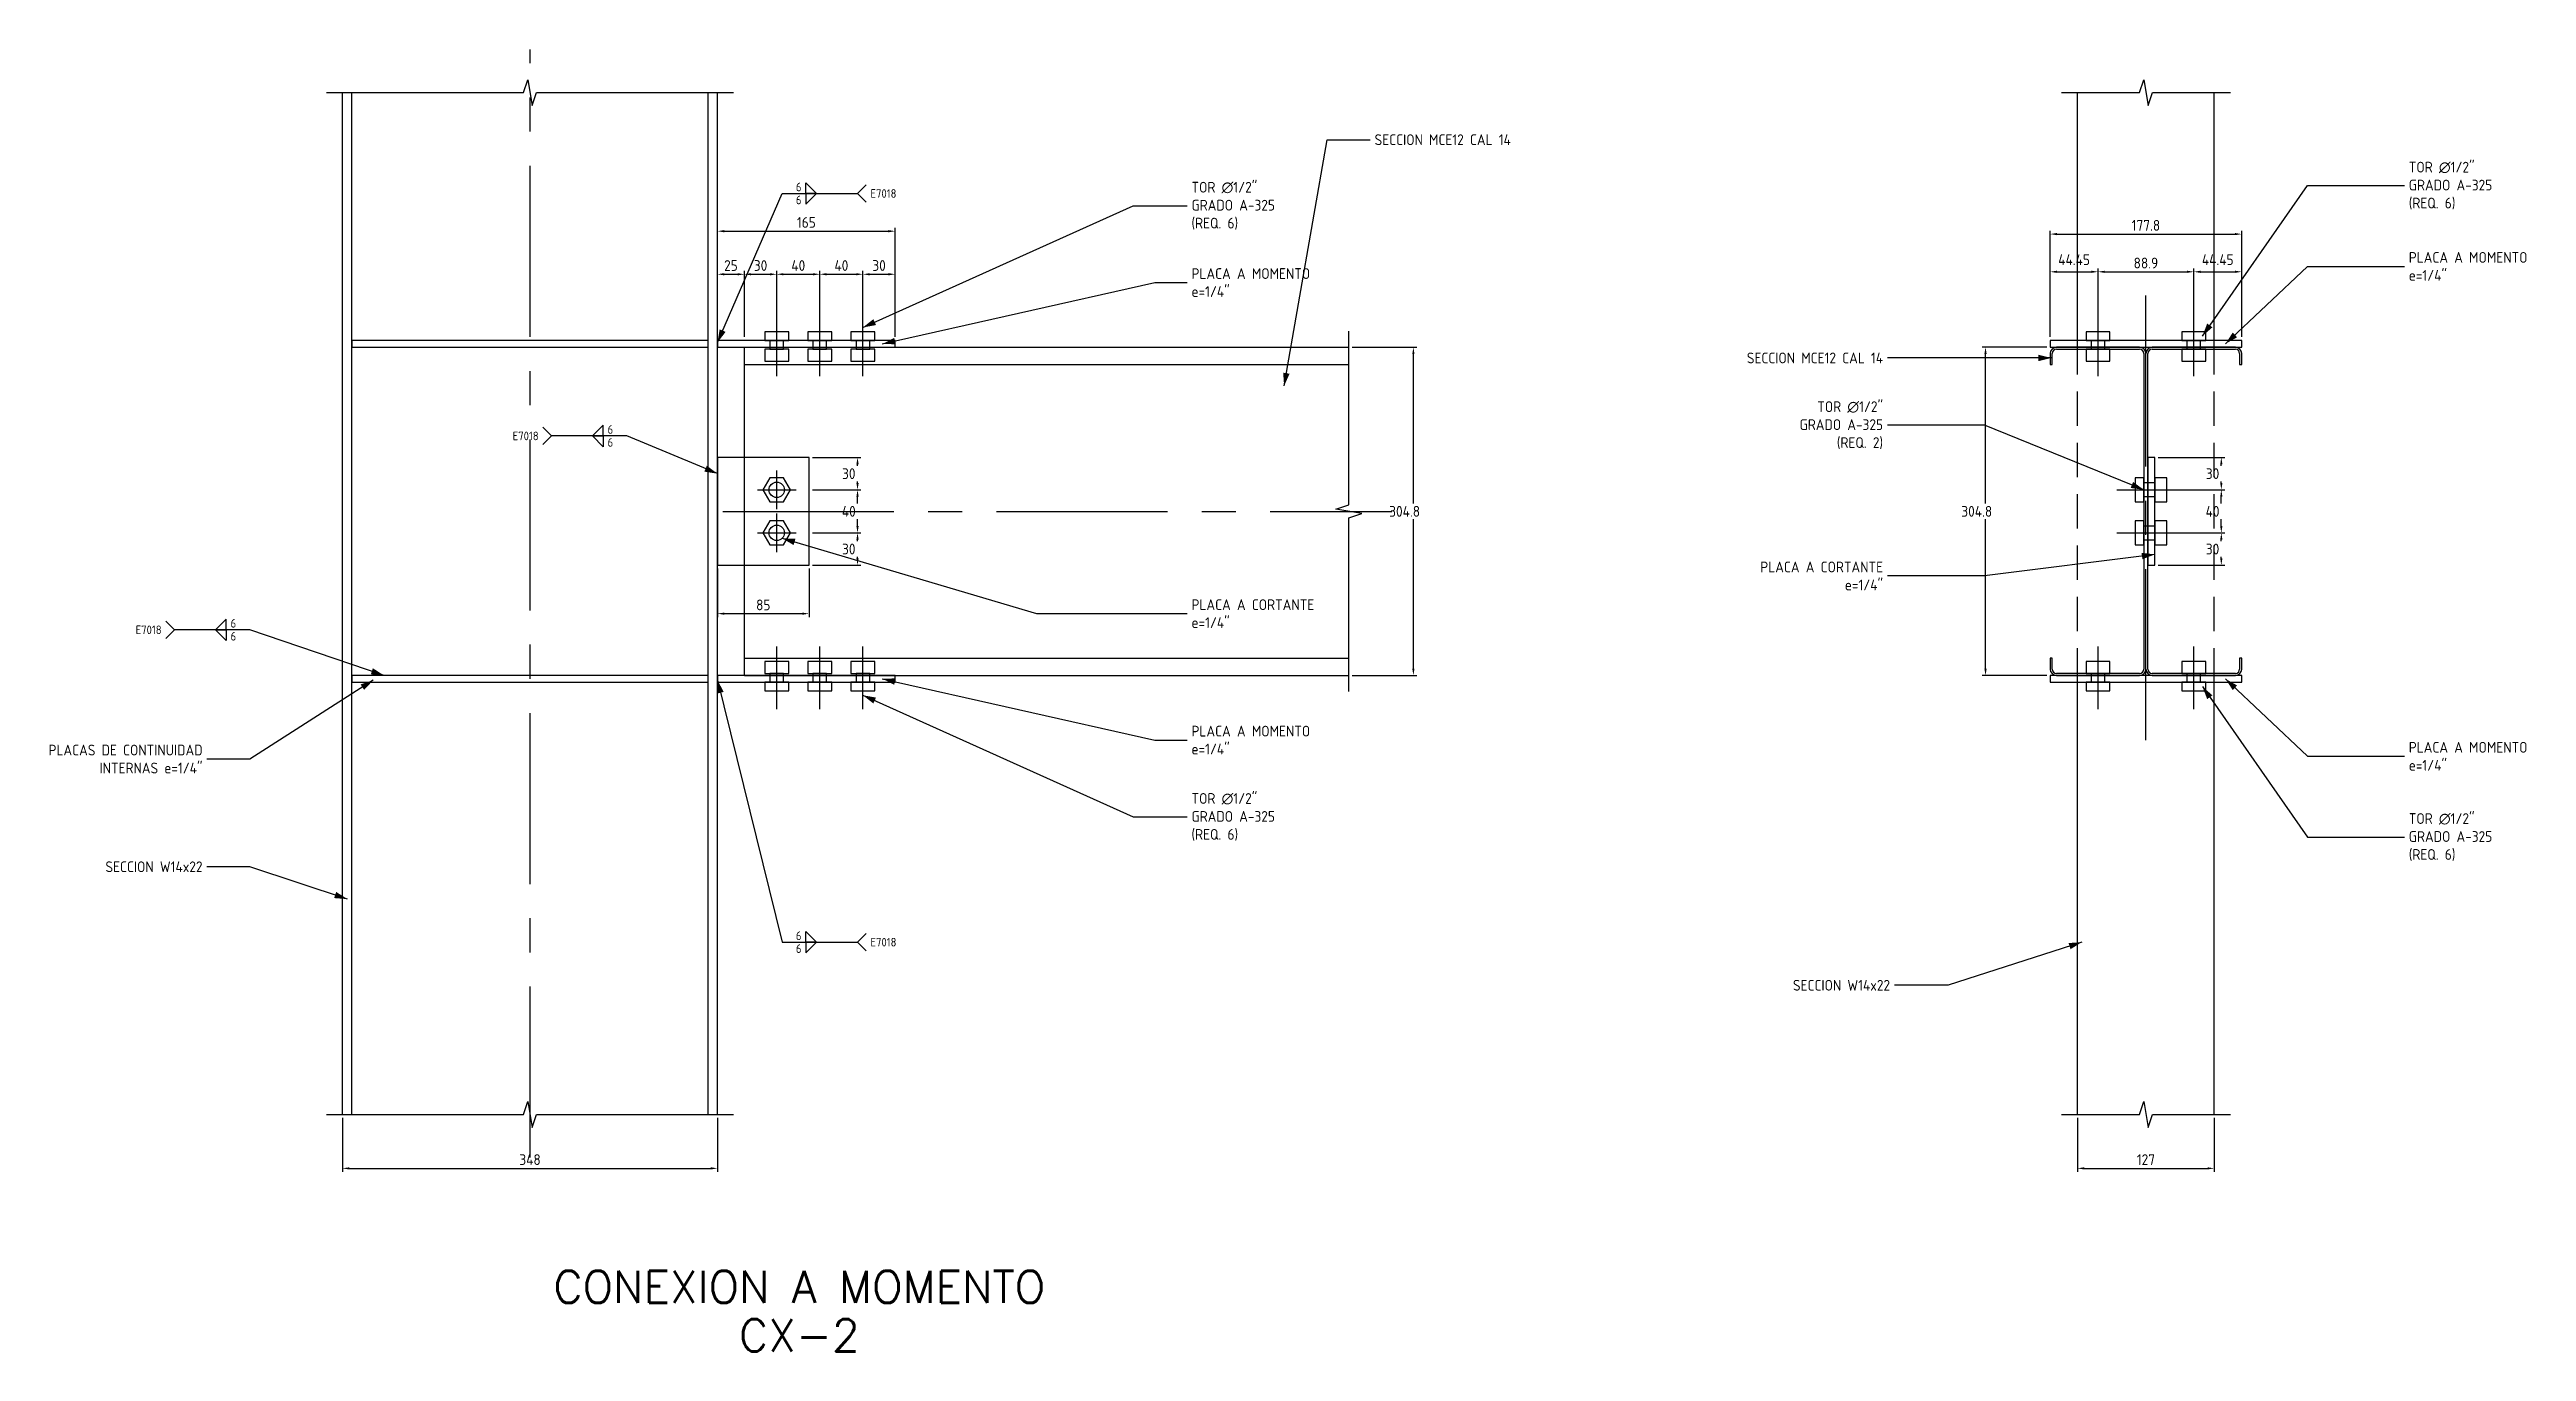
# Model space of a CAD drawing. Header units: millimetres. Extents: x -446 to 1853, y -780 to 429.
import ezdxf

# ---------------------------------------------------------------- set-up
doc = ezdxf.new("R2010")
doc.units = ezdxf.units.MM
doc.header["$LTSCALE"] = 5
doc.linetypes.add('CENTER', pattern=[50.8, 31.75, -6.35, 6.35, -6.35])
doc.linetypes.add('HIDDEN', pattern=[9.525, 6.35, -3.175])
doc.layers.add('TRAZO-01', color=8, linetype='Continuous')
doc.layers.add('TRAZOS-01', color=8, linetype='Continuous')
doc.styles.add('ISO Proportional', font='isocp.shx')
doc.styles.add('X200-000', font='simplex.shx')
doc.dimstyles.new('STD 05', dxfattribs={"dimscale": 5, "dimtxt": 2, "dimasz": 1.25, "dimexe": 0.625, "dimexo": 0.625, "dimtad": 1, "dimtih": 1, "dimtoh": 1, "dimzin": 12, "dimdsep": 46, "dimtxsty": 'ISO Proportional', "dimcen": 2.5, "dimclrt": 2, "dimazin": 3, "dimtfac": 1, "dimtmove": 0, "dimatfit": 1})

msp = doc.modelspace()

# ---------------------------------------------------------------- linework, layer by layer
at = {"layer": 'TRAZOS-01', "color": 1, "linetype": 'CENTER'}
for p, q in [((0, -600), (0, 428.75)), ((1500, -212.4), (1500, 212.4)), ((229, 125.5), (229, 183.75)), ((269, 125.5), (269, 183.75)), ((309, 125.5), (309, 183.75)), ((1455.55, 125.5), (1455.55, 183.75)), ((1544.45, 125.5), (1544.45, 183.75)), ((229, 2), (229, 38)), ((179, 0), (800, 0)), ((211, 20), (247, 20)), ((1473.1, 20), (1533.25, 20)), ((211, -20), (247, -20)), ((229, -38), (229, -2)), ((1473.1, -20), (1533.25, -20)), ((229, -183.75), (229, -125.5)), ((269, -183.75), (269, -125.5)), ((309, -183.75), (309, -125.5)), ((1455.55, -183.75), (1455.55, -125.5)), ((1544.45, -183.75), (1544.45, -125.5))]:
    msp.add_line(p, q, dxfattribs=at)
at = {"layer": 'TRAZOS-01', "color": 7}
for p, q in [((-174, -560), (-174, 388.75)), ((-165.5, -560), (-165.5, 388.75)), ((165.5, -560), (165.5, 388.75)), ((174, -560), (174, 388.75)), ((1436.5, 158.75), (1436.5, 388.75)), ((1563.5, 158.75), (1563.5, 388.75)), ((1436.5, -560), (1436.5, -158.75)), ((1563.5, -560), (1563.5, -158.75))]:
    msp.add_line(p, q, dxfattribs=at)
at = {"layer": 'TRAZOS-01', "color": 2}
for p, q in [((700, 116.4), (740, 345)), ((740, 345), (780, 345)), ((304, 295.1), (312, 303.1)), ((1552.45, 162.75), (1650, 302.4)), ((1650, 302.4), (1740, 302.4)), ((174, 156.75), (234, 295.1)), ((234, 295.1), (304, 295.1)), ((304, 295.1), (312, 287.1)), ((309, 170.75), (560, 283.75)), ((560, 283.75), (610, 283.75)), ((327, 155.4), (580, 212.4)), ((580, 212.4), (610, 212.4)), ((1573.9, 155.575), (1650, 227.4)), ((1650, 227.4), (1740, 227.4)), ((1350, 142.4), (1260, 142.4)), ((1412.1, 142.4), (1350, 142.4)), ((20, 70), (12, 78)), ((20, 70), (12, 62)), ((90, 70), (20, 70)), ((174, 35), (90, 70)), ((1350, 80), (1260, 80)), ((1498.1, 20), (1350, 80)), ((234, -25), (470, -95)), ((1508.25, -40), (1350, -60)), ((1350, -60), (1260, -60)), ((-330, -110), (-338, -102)), ((-330, -110), (-338, -118)), ((-260, -110), (-330, -110)), ((-135.5, -152.4), (-260, -110)), ((470, -95), (610, -95)), ((-145.5, -156.75), (-260, -230)), ((174, -156.75), (234, -400)), ((327, -155.4), (580, -212.4)), ((1573.9, -155.575), (1650, -227.4)), ((309, -170.75), (560, -283.75)), ((1552.45, -162.75), (1650, -302.4)), ((580, -212.4), (610, -212.4)), ((1650, -227.4), (1740, -227.4)), ((-260, -230), (-300, -230)), ((560, -283.75), (610, -283.75)), ((1650, -302.4), (1740, -302.4)), ((-260, -330), (-300, -330)), ((-169.5, -360), (-260, -330)), ((234, -400), (304, -400)), ((304, -400), (312, -392)), ((304, -400), (312, -408)), ((1440.5, -400), (1316.5, -440)), ((1316.5, -440), (1266.5, -440))]:
    msp.add_line(p, q, dxfattribs=at)
at = {"layer": 'TRAZOS-01', "color": 4}
for p, q in [((199, 152.4), (760, 152.4)), ((199, -152.4), (199, 152.4)), ((1411.1, 146.503), (1411.1, 136.4)), ((1412.997, 136.4), (1412.997, 146.503)), ((1494.103, 152.4), (1416.997, 152.4)), ((1416.997, 150.503), (1494.103, 150.503)), ((1498.103, 146.503), (1498.103, -146.503)), ((1501.897, -146.503), (1501.897, 146.503)), ((1583.003, 152.4), (1505.897, 152.4)), ((1505.897, 150.503), (1583.003, 150.503)), ((1587.003, 146.503), (1587.003, 136.4)), ((1588.9, 136.4), (1588.9, 146.503)), ((199, 136.4), (760, 136.4)), ((1411.1, 136.4), (1412.997, 136.4)), ((1587.003, 136.4), (1588.9, 136.4)), ((199, -136.4), (760, -136.4)), ((1412.997, -136.4), (1411.1, -136.4)), ((1411.1, -136.4), (1411.1, -146.503)), ((1412.997, -146.503), (1412.997, -136.4)), ((1588.9, -136.4), (1587.003, -136.4)), ((1587.003, -136.4), (1587.003, -146.503)), ((1588.9, -146.503), (1588.9, -136.4)), ((199, -152.4), (760, -152.4)), ((1494.103, -150.503), (1416.997, -150.503)), ((1416.997, -152.4), (1494.103, -152.4)), ((1583.003, -150.503), (1505.897, -150.503)), ((1505.897, -152.4), (1583.003, -152.4))]:
    msp.add_line(p, q, dxfattribs=at)
at = {"layer": 'TRAZOS-01', "color": 7, "linetype": 'HIDDEN'}
for p, q in [((1436.5, -158.75), (1436.5, 158.75)), ((1563.5, -158.75), (1563.5, 158.75))]:
    msp.add_line(p, q, dxfattribs=at)
at = {"layer": 'TRAZOS-01'}
for points in [[(-189, 388.75), (-6, 388.75), (-2, 400.75), (2, 376.75), (6, 388.75), (189, 388.75)], [(1421.5, 388.75), (1494, 388.75), (1498, 400.75), (1502, 376.75), (1506, 388.75), (1578.5, 388.75)], [(760, -167.4), (760, -6), (772, -2), (748, 2), (760, 6), (760, 167.4)], [(-189, -560), (-6, -560), (-2, -548), (2, -572), (6, -560), (189, -560)], [(1421.5, -560), (1494, -560), (1498, -548), (1502, -572), (1506, -560), (1578.5, -560)]]:
    msp.add_lwpolyline(points, dxfattribs=at)
at = {"layer": 'TRAZOS-01', "color": 2}
for points in [[(256, 295.1), (256, 305.1), (266, 295.1)], [(256, 295.1), (256, 285.1), (266, 295.1)], [(68, 70), (68, 80), (58, 70)], [(68, 70), (68, 60), (58, 70)], [(-282, -110), (-282, -100), (-292, -110)], [(-282, -110), (-282, -120), (-292, -110)], [(256, -400), (256, -390), (266, -400)], [(256, -400), (256, -410), (266, -400)]]:
    msp.add_lwpolyline(points, close=True, dxfattribs=at)
at = {"layer": 'TRAZOS-01', "color": 3}
for points in [[(217.9, 158.75), (240.1, 158.75), (240.1, 166.75), (217.9, 166.75)], [(257.9, 158.75), (280.1, 158.75), (280.1, 166.75), (257.9, 166.75)], [(297.9, 158.75), (320.1, 158.75), (320.1, 166.75), (297.9, 166.75)], [(1444.45, 158.75), (1466.65, 158.75), (1466.65, 166.75), (1444.45, 166.75)], [(1533.35, 158.75), (1555.55, 158.75), (1555.55, 166.75), (1533.35, 166.75)], [(217.9, 139.4), (240.1, 139.4), (240.1, 150.5), (217.9, 150.5)], [(222.65, 150.5), (235.35, 150.5), (235.35, 158.75), (222.65, 158.75)], [(257.9, 139.4), (280.1, 139.4), (280.1, 150.5), (257.9, 150.5)], [(262.65, 150.5), (275.35, 150.5), (275.35, 158.75), (262.65, 158.75)], [(297.9, 139.4), (320.1, 139.4), (320.1, 150.5), (297.9, 150.5)], [(302.65, 150.5), (315.35, 150.5), (315.35, 158.75), (302.65, 158.75)], [(1444.45, 139.4), (1466.65, 139.4), (1466.65, 150.5), (1444.45, 150.5)], [(1449.2, 150.5), (1461.9, 150.5), (1461.9, 158.75), (1449.2, 158.75)], [(1533.35, 139.4), (1555.55, 139.4), (1555.55, 150.5), (1533.35, 150.5)], [(1538.1, 150.5), (1550.8, 150.5), (1550.8, 158.75), (1538.1, 158.75)], [(241.817, 20), (235.409, 31.1), (222.591, 31.1), (216.183, 20), (222.591, 8.9), (235.409, 8.9)], [(1490.1, 8.9), (1498.1, 8.9), (1498.1, 31.1), (1490.1, 31.1)], [(1498.1, 13.65), (1508.25, 13.65), (1508.25, 26.35), (1498.1, 26.35)], [(1508.25, 8.9), (1519.35, 8.9), (1519.35, 31.1), (1508.25, 31.1)], [(241.817, -20), (235.409, -8.9), (222.591, -8.9), (216.183, -20), (222.591, -31.1), (235.409, -31.1)], [(1490.1, -31.1), (1498.1, -31.1), (1498.1, -8.9), (1490.1, -8.9)], [(1498.1, -26.35), (1508.25, -26.35), (1508.25, -13.65), (1498.1, -13.65)], [(1508.25, -31.1), (1519.35, -31.1), (1519.35, -8.9), (1508.25, -8.9)], [(217.9, -150.5), (240.1, -150.5), (240.1, -139.4), (217.9, -139.4)], [(217.9, -166.75), (240.1, -166.75), (240.1, -158.75), (217.9, -158.75)], [(222.65, -158.75), (235.35, -158.75), (235.35, -150.5), (222.65, -150.5)], [(257.9, -150.5), (280.1, -150.5), (280.1, -139.4), (257.9, -139.4)], [(257.9, -166.75), (280.1, -166.75), (280.1, -158.75), (257.9, -158.75)], [(262.65, -158.75), (275.35, -158.75), (275.35, -150.5), (262.65, -150.5)], [(297.9, -150.5), (320.1, -150.5), (320.1, -139.4), (297.9, -139.4)], [(297.9, -166.75), (320.1, -166.75), (320.1, -158.75), (297.9, -158.75)], [(302.65, -158.75), (315.35, -158.75), (315.35, -150.5), (302.65, -150.5)], [(1444.45, -150.5), (1466.65, -150.5), (1466.65, -139.4), (1444.45, -139.4)], [(1444.45, -166.75), (1466.65, -166.75), (1466.65, -158.75), (1444.45, -158.75)], [(1449.2, -158.75), (1461.9, -158.75), (1461.9, -150.5), (1449.2, -150.5)], [(1533.35, -150.5), (1555.55, -150.5), (1555.55, -139.4), (1533.35, -139.4)], [(1533.35, -166.75), (1555.55, -166.75), (1555.55, -158.75), (1533.35, -158.75)], [(1538.1, -158.75), (1550.8, -158.75), (1550.8, -150.5), (1538.1, -150.5)]]:
    msp.add_lwpolyline(points, close=True, dxfattribs=at)
at = {"layer": 'TRAZOS-01', "color": 4}
for points in [[(-165.5, 152.4), (165.5, 152.4), (165.5, 158.75), (-165.5, 158.75)], [(174, 152.4), (339, 152.4), (339, 158.75), (174, 158.75)], [(1411.1, 152.4), (1588.9, 152.4), (1588.9, 158.75), (1411.1, 158.75)], [(174, -50), (259, -50), (259, 50), (174, 50)], [(1501.9, -50), (1508.25, -50), (1508.25, 50), (1501.9, 50)], [(-165.5, -158.75), (165.5, -158.75), (165.5, -152.4), (-165.5, -152.4)], [(174, -158.75), (339, -158.75), (339, -152.4), (174, -152.4)], [(1411.1, -158.75), (1588.9, -158.75), (1588.9, -152.4), (1411.1, -152.4)]]:
    msp.add_lwpolyline(points, close=True, dxfattribs=at)
at = {"layer": 'TRAZOS-01', "color": 3}
for centre in [(229, 20), (229, -20)]:
    msp.add_circle(centre, 7.15, dxfattribs=at)
at = {"layer": 'TRAZOS-01', "color": 4}
for centre, radius, start, end in [((1416.997, 146.503), 5.897, 90, 180), ((1416.997, 146.503), 4, 90, 180), ((1494.103, 146.503), 5.897, 0, 90), ((1494.103, 146.503), 4, 0, 90), ((1505.897, 146.503), 5.897, 90, 180), ((1505.897, 146.503), 4, 90, 180), ((1583.003, 146.503), 5.897, 0, 90), ((1583.003, 146.503), 4, 0, 90), ((1416.997, -146.503), 5.897, 180, 270), ((1416.997, -146.503), 4, 180, 270), ((1494.103, -146.503), 5.897, 270, 0), ((1494.103, -146.503), 4, 270, 0), ((1505.897, -146.503), 5.897, 180, 270), ((1505.897, -146.503), 4, 180, 270), ((1583.003, -146.503), 5.897, 270, 0), ((1583.003, -146.503), 4, 270, 0)]:
    msp.add_arc(centre, radius, start, end, dxfattribs=at)
at = {"layer": 'TRAZOS-01', "color": 2}
for points in [[(174, 156.75), (176.022, 168.953), (181.527, 166.566)], [(309, 170.75), (318.711, 178.412), (321.174, 172.941)], [(327, 155.4), (338.047, 160.964), (339.366, 155.111)], [(1552.45, 162.75), (1556.862, 174.306), (1561.781, 170.87)], [(1573.9, 155.575), (1580.568, 165.993), (1584.686, 161.63)], [(1412.1, 142.4), (1400.1, 139.4), (1400.1, 145.4)], [(700, 116.4), (699.113, 128.737), (705.023, 127.703)], [(174, 35), (161.769, 36.846), (164.077, 42.385)], [(1498.1, 20), (1485.852, 21.725), (1488.105, 27.286)], [(234, -25), (246.358, -25.536), (244.651, -31.289)], [(1508.25, -40), (1496.721, -44.481), (1495.969, -38.528)], [(-145.5, -156.75), (-153.992, -165.744), (-157.225, -160.69)], [(-135.5, -152.4), (-147.826, -151.371), (-145.892, -145.692)], [(174, -156.75), (179.786, -167.682), (173.961, -169.119)], [(327, -155.4), (339.366, -155.111), (338.047, -160.964)], [(1573.9, -155.575), (1584.686, -161.63), (1580.568, -165.993)], [(309, -170.75), (321.174, -172.941), (318.711, -178.412)], [(1552.45, -162.75), (1561.781, -170.87), (1556.862, -174.306)], [(-169.5, -360), (-181.834, -359.072), (-179.947, -353.377)], [(1440.5, -400), (1430.001, -406.539), (1428.158, -400.829)]]:
    msp.add_solid(points, dxfattribs=at)

# ---------------------------------------------------------------- texts
at = {"layer": 'TRAZO-01', "color": 7, "char_height": 30, "attachment_point": 5, "style": 'X200-000'}
for s, insert in [('CONEXION A MOMENTO', (250, -720)), ('CX-2', (250, -765))]:
    msp.add_mtext(s, dxfattribs=dict(at, insert=insert))
at = {"layer": 'TRAZOS-01', "color": 2, "style": 'ISO Proportional'}
for s, insert, char_height, attachment_point in [('SECCION MCE12 CAL 14', (784, 345), 10, 4), ('TOR ∅1/2"\\PGRADO A-325\\P(REQ. 6)', (1744, 302.4), 10, 4), ('6', (252, 301.1), 8, 6), ('E7018', (316, 295.1), 8, 4), ('TOR ∅1/2"\\PGRADO A-325\\P(REQ. 6)', (614, 283.75), 10, 4), ('6', (252, 289.1), 8, 6), ('PLACA A MOMENTO\\Pe=1/4"', (1744, 227.4), 10, 4), ('PLACA A MOMENTO\\Pe=1/4"', (614, 212.4), 10, 4), ('SECCION MCE12 CAL 14', (1256, 142.4), 10, 6), ('TOR ∅1/2"\\PGRADO A-325\\P(REQ. 2)', (1256, 80), 10, 6), ('E7018', (8, 70), 8, 6), ('6', (72, 76), 8, 4), ('6', (72, 64), 8, 4), ('PLACA A CORTANTE\\Pe=1/4"', (1256, -60), 10, 6), ('PLACA A CORTANTE\\Pe=1/4"', (614, -95), 10, 4), ('E7018', (-342, -110), 8, 6), ('6', (-278, -104), 8, 4), ('6', (-278, -116), 8, 4), ('PLACA A MOMENTO\\Pe=1/4"', (614, -212.4), 10, 4), ('PLACAS DE CONTINUIDAD\\PINTERNAS e=1/4"', (-304, -230), 10, 6), ('PLACA A MOMENTO\\Pe=1/4"', (1744, -227.4), 10, 4), ('TOR ∅1/2"\\PGRADO A-325\\P(REQ. 6)', (614, -283.75), 10, 4), ('TOR ∅1/2"\\PGRADO A-325\\P(REQ. 6)', (1744, -302.4), 10, 4), ('SECCION W14x22', (-304, -330), 10, 6), ('6', (252, -394), 8, 6), ('6', (252, -406), 8, 6), ('E7018', (316, -400), 8, 4), ('SECCION W14x22', (1262.5, -440), 10, 6)]:
    msp.add_mtext(s, dxfattribs=dict(at, insert=insert, char_height=char_height, attachment_point=attachment_point))

# ---------------------------------------------------------------- dimensions: what is measured, and where the dimension line sits
at = {"layer": 'TRAZO-01'}
for base, p1, p2 in [((174, 260.1), (174, 158.75), (339, 158.75)), ((1411.1, 257.4), (1411.1, 158.75), (1588.9, 158.75)), ((174, 220.1), (174, 158.75), (199, 158.75)), ((199, 220.1), (199, 158.75), (229, 158.75)), ((229, 220.1), (229, 158.75), (269, 158.75)), ((269, 220.1), (269, 158.75), (309, 158.75)), ((309, 220.1), (309, 158.75), (339, 158.75)), ((1411.1, 222.4), (1411.1, 158.75), (1455.55, 158.75)), ((1455.55, 222.4), (1455.55, 158.75), (1544.45, 158.75)), ((1544.45, 222.4), (1544.45, 158.75), (1588.9, 158.75)), ((174, -95), (174, -50), (259, -50)), ((-174, -610), (-174, -560), (174, -560)), ((1436.5, -610), (1436.5, -560), (1563.5, -560))]:
    msp.add_linear_dim(base=base, p1=p1, p2=p2, dimstyle='STD 05', dxfattribs=at).render()
for base, p1, p2 in [((820, -152.4), (760, -152.4), (760, 152.4)), ((1351.1, -152.4), (1411.1, -152.4), (1411.1, 152.4)), ((304, 20), (259, 20), (259, 50)), ((1570, 20), (1508.25, 20), (1508.25, 50)), ((304, -20), (259, -20), (259, 20)), ((1570, -20), (1508.25, -20), (1508.25, 20)), ((304, -50), (259, -50), (259, -20)), ((1570, -50), (1508.25, -50), (1508.25, -20))]:
    msp.add_linear_dim(base=base, p1=p1, p2=p2, angle=90, dimstyle='STD 05', dxfattribs=at).render()

doc.saveas('drawing.dxf')
